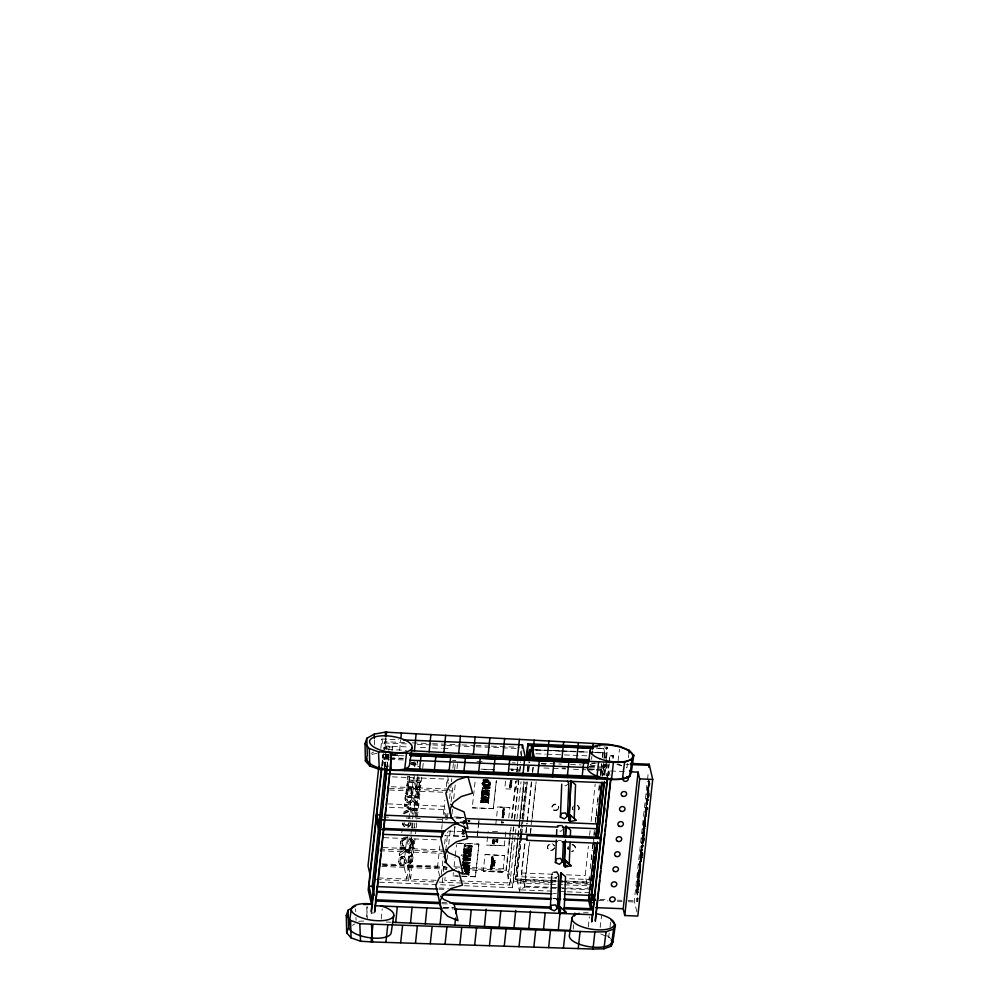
<?xml version="1.0" encoding="UTF-8"?>
<svg xmlns="http://www.w3.org/2000/svg" width="999" height="999" viewBox="0 0 999 999"><rect width="100%" height="100%" fill="white"/><g stroke="black" fill="none" stroke-linecap="round" stroke-linejoin="round"><path stroke-width="0.75" stroke-dasharray="5 3.75" d="M491.283 867.419L491.895 868.543M491.458 866.145L492.17 865.721L491.283 865.658M491.583 866.158C493.406 865.371 489.735 865.221 491.595 866.495M493.993 842.294L492.844 841.483M646.316 800.561C645.654 797.464 648.089 797.664 647.789 800.661C647.627 810.689 646.316 796.053 647.24 802.609C648.963 801.148 645.666 794.954 647.115 803.308M646.778 800.586L647.115 798.076M636.813 892.656L636.887 894.093M639.035 872.314L639.11 873.738M639.497 872.327L639.26 873.663M643.593 834.727L643.668 836.151M647.215 809.427L646.99 807.691L646.865 811.4M647.951 809.452L647.827 807.754L646.99 807.691M502.285 817.919L502.072 817.02M490.684 867.931L490.959 868.568L490.884 866.345M490.821 867.507L490.921 865.758L491.895 865.446M636.838 886.65L636.962 892.282L636.351 891.62L637.125 889.547L637.662 895.004L637.774 891.995L637.499 894.03M637.662 895.004L636.6 889.522M637.861 879.157L637.637 881.817L637.749 879.07L638.586 880.519L638.324 887.399L637.837 879.807L638.324 883.828L638.91 881.543L638.386 883.678M638.111 881.792L638.211 879.083M639.46 873.788L639.997 871.652L639.884 874.649L639.385 869.929L638.723 871.915L638.573 871.265L638.823 869.167L639.647 872.127M639.685 875.911L639.285 869.192M642.981 831.58C642.956 837.637 642.931 827.322 643.868 834.764C641.033 818.218 646.353 840.783 643.968 828.308L645.017 828.396C644.105 830.231 644.193 824.762 644.967 828.933M643.206 836.138L643.393 831.58M648.289 782.791L648.988 790.321L647.677 787.112L648.526 790.296L648.401 784.752L649.2 790.346L648.538 791.033L648.064 789.622L647.939 791.62L647.327 790.996L648.101 788.923L648.426 793.156M647.939 791.658L648.039 788.91M503.671 817.569L503.121 817.931M413.686 841.433L412.325 846.653L410.302 846.565L410.177 845.853L412.2 841.757L412.025 844.292L410.314 846.453M491.083 867.631L491.508 868.493L491.945 867.582M492.12 868.156L491.595 867.432M492.245 865.484L492.182 866.058M636.638 890.234L637.35 894.105M638.024 875.661C640.459 888.024 636.838 875.274 638.448 871.79L639.185 871.89L638.923 869.917M643.281 834.29L643.019 832.304L643.98 837.05L644.093 834.04L643.993 836.3L643.356 836.063M638.448 881.568L638.798 884.552L638.91 881.543M639.535 871.628L639.535 874.462L638.873 874.387L639.847 875.848L638.91 871.802C639.909 900.049 636.4 858.665 639.26 881.243C637.812 883.878 637.287 869.967 639.198 881.842M644.168 831.93L643.868 831.156L644.392 834.215C643.593 835.701 643.219 843.818 642.469 836.113M648.164 794.355L648.9 792.045L648.276 791.395L648.164 794.355L648.064 789.622M404.458 822.751L404.295 823.363C404.258 827.01 410.052 826.061 409.578 822.739M406.88 799.612C407.342 804.033 413.861 800.861 411.875 797.214L407.055 797.027L407.018 800.211L406.893 798.538M492.12 861.438L491.52 860.539L492.857 860.589L491.695 860.863M491.745 859.902L492.407 860.326M492.807 843.631L492.682 842.956M496.066 841.745L496.066 841.258M510.551 786.962L509.79 787.075M491.408 869.03C492.02 869.667 490.059 869.043 491.371 869.367M491.271 862.899L491.983 863.223L491.433 862.736M493.868 862.512L494.268 861.912M464.51 833.803L464.448 832.991M400.574 843.693C400.124 839.772 404.258 837.249 407.779 837.699M502.684 812L502.897 811.088M502.759 810.601L503.159 809.802M639.41 883.278C639.647 889.385 638.149 884.39 638.024 883.64M647.577 803.321L646.69 798.8L646.465 801.21M642.507 855.219L642.807 852.884L642.981 855.381M405.519 800.661L405.769 795.429L418.519 795.966L418.481 798.089L413.286 797.277L418.481 798.089M493.618 842.994C495.454 843.668 492.27 841.508 492.507 843.693M493.568 866.145L493.206 865.521M493.606 861.887L495.017 861.8M509.802 787.736L509.577 787.05M636.975 892.469L637.1 890.246M639.185 872.115L638.885 869.18M643.756 834.527L643.244 829.557L644.218 830.868M411.813 858.865C412.937 863.186 405.781 866.233 404.495 861.5C405.631 867.769 414.473 862.899 411.713 857.891L411.176 856.205L409.053 856.118L410.302 858.953C412.112 862.174 406.381 864.847 406.106 860.838L407.217 862.224L408.778 862.212L410.314 859.864M492.182 856.88L492.932 857.704L492.982 856.73M491.783 860.077L491.92 856.93M402.997 822.776L402.997 824.525L402.797 823.126M491.583 859.914L492.357 860.401L491.645 859.427M640.484 857.429L641.133 862.1L641.57 860.027L640.322 854.644L641.658 859.215L640.659 853.321L641.92 856.83L640.659 853.321M642.245 855.356L642.057 852.859L641.845 856.368M494.105 861.538L493.768 860.426L495.104 860.489L493.943 860.763L494.505 861.413L494.93 860.639L494.542 861.575L493.731 860.713M637.287 883.615L637.624 886.837L638.436 887.324M645.591 807.542C648.501 821.665 644.979 796.54 646.678 811.313M639.235 864.56L640.409 870.716L639.697 867.494L640.746 867.594L639.572 862.761L640.784 866.008L639.76 866.046C639.972 862.462 639.997 870.017 639.86 864.535M643.506 825.374L644.68 831.518L644.592 827.322M645.129 810.564L645.366 813.611L646.64 813.598L645.704 809.54L645.204 812.05L645.928 813.061L645.754 810.539L645.928 813.061M649.25 796.378C650.199 790.209 646.64 794.617 649.35 796.24M647.452 809.277L647.827 807.754M640.072 856.88L640.297 861.163L641.133 862.1M366.583 916.945L367.607 906.755M384.877 749.45L386.051 737.799M381.218 919.055L382.242 908.865M399.625 750.261L400.661 740.072M573.239 929.12L573.676 924.749M591.558 759.427L591.845 756.518M591.995 755.057L592.432 750.686M588.311 926.872L589.348 916.682M606.605 757.329L607.629 747.14M380.831 748.301L381.843 739.023L398.851 739.722M381.768 765.546L382.929 754.807M384.528 766.42L382.679 757.966L383.079 754.345M382.167 765.309L383.354 754.37L387.05 754.52L388.424 760.476M382.18 766.083L383.516 753.745M383.691 752.21L384.702 742.969L406.418 743.868M384.203 767.419L385.552 755.044L384.54 750.674M384.378 767.132L386.188 750.574M386.351 749.063L386.675 746.053L409.203 746.99M384.852 767.22L386.188 754.932M385.252 766.995L386.613 754.495M388.249 766.72L386.526 759.265L387.05 754.52M386.863 767.744L389.223 746.141L389.061 749.987M387.038 768.506L388.386 756.156M392.07 750.898L392.57 746.278L392.407 750.124M399.263 855.094L399.475 853.233L405.844 848.763L399.612 853.833L399.4 855.693L405.619 851.173L399.4 855.693M405.981 849.362L400.124 849.113L400.149 846.99L412.899 847.514L412.862 849.649L406.855 850.074L412.337 854.507L412.125 856.493L405.619 851.173M403.958 813.885L403.996 811.675L409.952 808.89L404.133 812.262L403.958 813.885L411.488 810.301L417.132 810.526L417.295 809.003L411.7 808.179L404.832 803.995L404.795 806.293L410.089 809.49M405.769 795.429C402.485 800.536 409.128 806.792 412.587 801.136L412.45 800.536C411.276 803.221 406.543 803.745 405.519 800.723L405.656 801.31M405.956 793.755L406.743 786.563L419.48 787.087L418.843 794.879L417.195 794.217L417.807 788.561L413.074 788.361L412.637 794.23L411.001 793.568L411.576 788.298L408.079 788.149L407.604 794.405L405.956 793.755L407.467 793.818M408.928 782.205L420.167 782.667L408.791 781.605L408.504 786.063L407.005 786.001L407.867 776.173M400.124 849.113L400.149 846.99M402.073 831.243L401.723 832.529M404.795 806.293L404.832 803.995M406.094 794.342L406.743 786.563M407.005 786.001L408.004 776.772L409.515 776.81L409.091 780.669L420.329 781.143L420.167 782.667M408.504 786.063L408.791 781.605M409.091 780.669L409.378 776.235M407.604 794.405L408.079 788.149M400.212 861.638L401.011 863.198L399.125 863.71C402.385 866.308 398.251 851.348 404.22 859.714L404.42 860.913M407.642 837.1C403.446 836.413 399.076 840.321 400.711 844.642L401.286 846.19L403.334 846.278L401.948 843.256L403.196 845.678L400.811 844.817M411.138 794.168L411.576 788.298M378.371 877.921L406.905 879.095L403.808 865.683L406.755 838.598L384.228 837.661M407.942 827.734L408.766 820.204M408.928 818.693L410.077 808.166L389.048 807.292M412.5 813.76L410.439 804.819L413.399 777.734L392.37 776.86M414.573 766.87L415.072 762.349M411.875 797.214C412.687 800.012 409.165 802.609 407.13 800.386M412.637 794.23L413.074 788.361M412.587 801.136L417.682 805.456L417.894 803.471L413.224 799.625L413.286 797.277M413.224 799.625L413.424 797.876M411.263 762.824L417.082 764.847L417.332 760.701M417.082 764.847L417.47 761.3M436.138 880.306L410.601 879.257L407.505 865.846L410.464 838.748L438.998 839.922M410.989 833.903L411.476 829.382M411.638 827.884L412.462 820.354M412.624 818.855L413.773 808.316L443.818 809.552L446.216 819.992M416.895 816.895L414.135 804.982L417.095 777.884L447.127 779.12L448.164 783.591M410.177 845.853L412.187 846.053L413.673 842.519M410.077 857.991L409.053 856.118M406.905 879.095L409.852 852.01L406.755 838.598M383.191 847.552L410.214 848.663L411.363 838.124M412.512 827.597L413.012 823.076M414.023 813.723L416.496 791.146L413.399 777.734M391.321 786.75L416.858 787.799L418.007 777.259M417.332 794.817L417.807 788.561M408.566 880.843L413.211 838.236M414.373 827.584L414.872 823.026M415.871 813.898L419.855 777.372M412.125 856.493L412.2 853.908L406.718 849.475L412.724 849.05L412.899 847.514M417.132 810.526L417.157 808.403M417.682 805.456L417.757 802.871L413.087 799.025M418.344 797.489L418.519 795.966M418.843 794.879L419.48 787.087M420.03 782.067L420.192 780.544L408.953 780.082M410.601 879.257L413.549 852.159L410.464 838.748M443.956 850.062L413.923 848.825L415.397 835.276M415.559 833.765L416.046 829.257M416.221 827.746L416.87 821.727L413.773 808.316M417.395 816.882L420.192 791.295L417.095 777.884M449.088 789.135L420.554 787.949L421.703 777.422M422.689 768.381L423.339 762.362M439.61 876.023L437.537 867.082L439.835 846.003M441.683 829.12L442.17 824.612M442.332 823.101L443.818 809.552M446.928 818.144L444.18 806.218L444.83 800.199M446.316 786.65L447.127 779.12M441.296 874.475L443.269 856.405M444.617 844.043L445.591 835.014M447.44 818.119L448.089 812.1M449.575 798.551L450.224 792.532L449.538 789.56M450.761 787.687L451.248 783.179M451.411 781.668L451.735 778.658M452.884 768.119L453.384 763.611M442.307 882.242L442.807 877.671M443.469 871.59L444.63 860.938M445.791 850.286L447.777 832.03M451.098 801.598L452.759 786.375M454.582 769.642L455.581 760.514L452.51 760.389M445.129 877.297L444.792 880.281L507.729 882.891L512.287 841.096M445.941 869.829L446.266 866.845M447.077 859.365L447.564 854.882M448.726 844.292L450.212 830.594M452.035 813.86L452.535 809.29M453.696 798.638L455.344 783.566M456.968 768.631L457.629 762.649M454.945 826.81L453.933 836.063L454.857 826.473M460.527 876.198L453.096 875.898L453.371 872.539M454.108 866.583L455.119 857.279M455.294 855.731L456.481 844.867M462.237 832.042L464.16 831.855M464.797 830.606L462.412 830.506L464.185 831.967M462.537 829.32L462.475 830.269L462.812 829.445M463.174 823.788L463.311 822.252L465.359 821.902M463.399 821.39L465.384 822.015M463.336 822.364L463.436 823.276M462.45 830.157L462.787 829.332L462.749 830.007L464.647 830.082M463.386 824.525L463.499 823.101M463.561 833.378L463.224 834.265L464.523 833.491M463.511 861.35L463.361 862.699L463.511 861.35L462.562 861.188L462.362 863.024L466.67 863.735L462.3 863.973M463.336 860.201L462.799 859.065L470.591 859.515M468.531 858.104L468.481 858.865L470.616 859.352L462.899 858.466L470.741 858.166M463.161 857.204L463.086 856.405L470.891 856.842L465.809 857.567M463.149 856.18L466.221 856.081L466.283 855.181C448.638 855.319 482.105 854.145 467.145 856.118C477.197 856.205 464.672 857.055 463.149 855.831M463.474 852.896C482.667 854.632 450.149 850.886 469.767 851.685M463.748 850.361L470.541 850.848M463.848 849.774L471.69 849.138L469.48 849.425L469.43 850.186L471.565 850.661L463.823 849.649L471.528 850.549L469.43 850.186M465.284 844.767L465.247 845.454L464.36 844.729L464.16 846.965L464.947 846.99L465.197 845.554L472.077 845.953L465.197 845.554M469.63 860.002L463.661 859.327L467.594 860.688M464.223 857.279C462.787 855.731 468.968 856.93 466.283 857.567M463.686 859.452L465.759 860.389L469.33 860.102M465.222 845.678L465.022 846.34M469.493 821.815L469.605 820.753L468.693 820.604L468.331 821.69L468.431 820.703M463.224 867.819L468.856 868.168L463.673 867.307M469.468 821.702L469.605 820.753M469.767 821.815L469.892 820.366L467.532 820.379M465.659 870.491L464.66 870.429M496.353 780.893L493.319 808.715L472.227 807.841L475.437 778.483M468.394 871.353C471.166 872.602 466.171 873.251 465.259 872.489L466.233 871.915L465.297 871.765M466.983 870.753L465.596 870.129M466.196 871.802L468.194 872.389L468.269 871.69M467.607 858.765L467.644 858.129C456.131 858.079 475.487 859.49 463.948 858.241M468.556 850.087C452.085 847.851 484.09 852.159 464.897 849.55M462.112 865.334L467.22 865.871L467.345 864.709L463.499 864.934M467.969 863.848L463.336 863.973L467.969 863.848L463.449 862.974L470.167 863.036L462.4 862.711M468.643 868.868C468.169 870.728 470.704 869.217 468.019 870.017M471.69 849.475C472.539 844.992 453.071 849.799 471.79 848.163L471.665 849.362L470.854 848.351L463.998 848.064M471.178 846.478L471.928 847.277L471.978 846.503L464.947 846.653M468.881 875.261L469.031 873.838L465.946 873.188L469.006 873.725C468.693 877.522 467.17 872.04 463.898 874.175M469.006 874.1C456.918 872.989 476.948 872.052 465.946 873.188M469.443 869.729L469.555 868.693M469.468 869.854L469.68 867.557L468.668 868.993L465.222 869.405M462.275 864.272L470.067 864.372L463.336 863.973M470.279 862.424L463.399 862.012M470.616 858.99L470.392 860.226L468.481 860.539M471.216 853.421C449.85 849.737 487.087 855.281 463.449 853.109M471.328 852.434L463.573 851.897L471.378 852.347L464.66 852.272M471.978 846.503L471.928 847.277M472.052 845.841L465.222 845.329M465.971 873.301L469.155 872.776L461.376 872.464M469.917 865.771L467.22 865.546M470.554 859.902L470.641 859.115L468.481 858.865M471.029 855.506L463.236 855.057M485.414 801.573L488.486 802.122L488.361 803.646C486.938 802.397 483.828 802.459 480.669 802.572L480.706 801.81L483.841 801.648L480.819 800.748L488.623 801.173L485.414 801.573L488.511 802.234M486.713 794.055L489.385 793.83L481.618 793.518L486.8 792.981L486.7 794.255L485.826 794.105M481.755 792.244L486.151 792.132L481.78 792.357M482.042 789.585L481.868 791.533L482.842 791.096L482.954 789.622L482.042 789.585L482.992 789.747M482.255 787.961L490.047 787.786M490.222 786.563L482.355 786.737L490.084 787.749M482.517 785.214L490.334 785.114L487.425 785.526M485.676 784.352C472.802 783.716 500.324 786.588 486.675 783.616C501.548 784.215 471.041 782.517 485.789 783.703L485.701 784.477L485.789 783.703M482.954 781.618C487.874 780.494 498.326 783.716 483.041 780.731C493.481 780.444 492.894 782.192 484.128 780.669M483.116 779.744L488.012 780.069M477.172 836.7L478.359 825.886M478.521 824.35L479.033 819.717M477.422 835.489L479.108 820.054M483.429 785.364L483.903 785.738M486.163 794.492L488.324 794.904L487.45 795.704L489.16 795.953L489.098 796.902L488.361 795.928L481.855 795.978M462.025 876.26L475.412 876.81L478.908 843.993L456.58 843.069M475.412 876.81L478.908 843.993M484.228 798.688L485.339 799.013M488.561 800.674L484.727 800.886L485.701 800.311L484.765 800.162M485.089 798.738L487.012 799.4M485.864 794.23L485.939 793.119L482.867 793.681M483.416 786.638L487.112 786.525C486.538 788.486 478.933 785.726 487.137 786.65L487.087 787.162M485.676 800.199L487.849 800.511M487.437 791.982C482.055 792.057 480.544 791.52 489.547 792.769M487.999 786.5C487.125 788.311 491.083 786.325 490.034 788.286M486.051 797.627L488.111 797.264L488.049 798.213L488.948 798.251L489.06 797.202L486.026 797.377M489.148 788.261L483.141 787.724L483.978 788.611M488.598 801.41L485.439 801.697M481.718 792.557L489.522 792.994L482.817 792.369M489.647 791.757L482.929 791.358M489.76 790.821L482.904 790.184L489.722 790.696M504.57 855.319L502.859 872.139L483.291 871.328L485.002 854.52L504.657 855.656L485.002 854.52M505.756 831.967L504.308 845.803L486.675 845.079L488.161 831.405M493.319 808.715L496.303 780.644M493.019 840.134C490.809 840.371 496.69 840.584 492.994 840.371M492.457 843.243L494.43 842.881M493.069 839.46L492.932 840.946M490.809 868.993C493.743 869.467 490.222 867.681 490.646 869.38M491.058 864.809L491.833 864.547L491.096 864.972M491.87 864.709C489.735 863.311 494.443 864.997 491.146 863.985M491.496 862.237L492.682 862.799L492.757 861.513L491.421 861.463L491.283 862.974M492.582 857.567C491.77 854.57 490.909 862.399 492.27 859.989M491.471 862.911L491.558 861.638M495.766 824.812L497.677 806.942L509.89 807.529L497.702 807.017M492.207 859.577L492.332 859.415M492.095 864.759C489.91 865.072 493.381 864.872 491.308 864.147M493.269 843.83L494.28 844.23L493.593 843.256M492.207 867.144L490.996 866.77L492.182 866.82M492.382 864.922L491.233 864.872M492.557 863.411L491.608 863.186M492.757 861.513L492.682 862.799M491.72 858.653L493.069 858.715L492.944 859.827L491.658 859.764M492.02 862.949L492.594 863.586L492.145 862.774M492.882 860.913L491.52 860.539M491.795 859.939L492.982 859.989L493.069 858.715M493.156 858.341L491.958 857.966M493.419 865.034L493.256 865.933L493.381 863.973L494.53 863.673L493.419 864.135M495.841 841.558L496.091 839.372M493.469 865.196L493.381 863.973M493.643 861.575L494.168 862.324M494.393 861.425L493.943 860.763M493.506 863.286L494.805 863.76L493.406 864.31L494.692 864.31L494.605 865.584L493.356 865.646L494.517 866.37M494.48 865.234L494.517 864.472L493.531 864.597M494.867 862.624L494.717 863.261L494.405 861.95M496.915 840.833L496.228 839.922L496.778 841.495M495.005 861.962L493.818 861.912M497.714 840.072L497.814 841.183L495.891 841.108L497.839 840.933M496.878 841.795C498.688 842.394 496.678 842.095 495.841 841.82M497.802 841.096L497.002 841.645L497.677 842.145M505.556 781.118L504.745 788.81L516.183 789.285L517.17 780.069M501.423 823.001L501.51 822.015L503.146 822.152L503.046 823.076M503.983 814.472L502.347 814.335L502.584 816.483M504.108 813.186L502.435 813.523L502.572 812.199L504.22 812.337L503.933 813.248M501.61 823.014L501.673 822.214L502.934 822.339M501.785 821.453L501.698 822.289M502.497 813.186L504.008 812.524M502.135 822.302L502.072 822.976L502.335 822.314M503.209 812.499L503.134 813.161L503.409 812.499M503.146 814.56L503.096 815.309L503.171 814.635M503.883 809.277C501.248 808.253 506.368 810.501 503.146 809.028M504.632 808.541L504.495 809.777M502.859 823.064L503.134 822.077M503.771 814.66L502.509 814.535C502.072 818.468 506.243 811.987 503.533 810.938M504.12 808.778L502.959 808.978M509.59 787.137L510.064 782.579L511.963 782.654L511.863 783.815M510.514 781.068L511.588 781.568C508.991 784.165 511.163 778.983 511.563 781.468M511.426 770.391C515.609 769.854 510.239 770.129 512.737 770.704M509.802 787.324L511.525 787C512.774 783.728 507.767 786.912 510.264 782.816L510.264 782.816M509.965 785.526C508.753 787.212 512.312 787.362 511.426 785.576L510.651 786.425L510.489 785.539M510.789 782.841L510.714 783.716L511.738 782.966L511.013 782.841M510.526 787.162C509.415 787.512 511.988 788.461 510.714 787.15M511.638 783.815L511.713 782.879M511.8 784.477L510.114 784.402M508.753 817.906L509.865 807.442M463.773 883.128L509.777 885.027L506.081 869.005L510.614 827.409M511.625 818.169L515.659 781.193M516.658 771.952L517.17 767.332M517.332 765.783L517.844 761.163M509.565 840.996L506.368 870.266L455.182 868.156M509.74 839.46L511.076 827.122M512.087 817.881L516.121 780.906M517.12 771.653L517.632 767.032M517.994 772.452L518.331 769.405L508.316 768.993M464.435 885.726L512.337 887.699L508.641 871.677L512.012 840.746M513.024 831.468L513.523 826.822M514.373 819.093L518.593 780.419M519.605 771.128L520.616 761.85M521.291 755.669L521.965 749.475M512.462 839.547L513.811 827.16M514.647 819.43L518.868 780.731M519.88 771.44L520.392 766.795M509.777 885.027L515.159 835.726M515.322 834.177L516.158 826.473M517.007 818.768L521.041 781.792M548.901 884.165L513.336 882.704L517.682 837.949M517.844 836.4L519.018 825.611M519.193 824.063L523.726 782.417M512.337 887.699L523.976 780.968M513.336 882.704L518.206 837.974M518.381 836.425L524.263 782.442M552.36 880.918L515.584 879.395L520.192 835.788M520.354 834.24L521.028 828.084M522.04 818.83L526.073 781.83M527.247 771.041L528.259 761.787M515.584 879.395L519.792 840.858M519.955 839.31L521.128 828.521M521.303 826.985L526.173 782.279M527.347 771.49L527.859 766.857M521.053 837.899L516.833 876.573L552.147 878.021M521.216 836.35L522.402 825.524M522.564 823.975L527.122 782.205M528.309 771.378L529.32 762.1M521.653 835.851L516.945 879.008L519.33 890.496M521.828 834.302L522.502 828.134M523.501 818.893L527.534 781.892M528.708 771.103L529.72 761.85M557.167 887.562L524.5 886.213L521.441 872.964L524.812 841.982M525.824 832.679L526.848 823.388M527.01 821.84L531.406 781.555M532.417 772.264L533.091 766.071M519.667 891.957L525.124 841.87M526.136 832.592L527.147 823.301M527.322 821.765L531.705 781.543M532.717 772.264L533.391 766.071M524.5 886.213L529.233 842.844M530.244 833.541L535.814 782.417M552.01 891.145L519.892 889.822L524.687 887.037L529.582 842.145M530.594 832.866L531.106 828.221M532.117 818.93L536.163 781.78M558.716 887.636L588.274 888.848L585.214 875.599L588.423 846.165M589.61 835.314L590.109 830.669M591.133 821.378L595.179 784.19M589.335 876.46L588.998 879.545L567.507 878.658M590.172 868.718L591.021 860.988M591.183 859.44L592.195 850.161M592.37 848.613L593.206 840.883M593.881 834.689L594.393 830.044M595.229 822.314L597.265 803.758M597.427 802.209L598.101 796.016M598.776 789.834L599.45 783.641M600.461 774.362L601.648 763.536M602.322 757.342L602.822 752.709L593.618 752.322M589.123 881.106L589.46 878.009M591.483 859.415L591.97 855.781M592.669 848.576L593.98 837.287M594.018 836.175L594.492 832.666M595.541 822.239L596.053 817.594M596.216 816.046L596.89 809.839M597.739 802.097L598.189 798.75M599.025 791.046L599.425 786.613M600.611 775.761L601.885 764.834M602.722 757.13L603.796 748.688L596.116 748.376M593.369 844.754L593.868 840.097M596.578 815.309L596.915 812.212M600.961 775.037L601.473 770.391L605.881 765.958L601.273 765.771M602.172 775.686L603.346 764.897M604.02 758.728L604.695 752.559L589.41 751.935M602.272 776.136L603.833 762.337M604.295 757.629L604.795 753.009L589.51 752.372M603.958 764.672L602.734 775.973L603.571 768.231M603.771 774.887L604.957 764.085M605.619 757.916L606.805 747.115L599.075 746.802M604.308 774.899L605.481 764.11M606.156 757.941L606.805 747.115M604.87 775.236L606.343 761.775M589.622 767.657L606.83 768.368L606.955 763.661M606.83 768.368L607.217 764.809M607.492 776.86L608.841 764.51M609.015 762.974L609.852 755.256L613.211 755.394L613.049 759.24M607.842 776.073L609.19 763.736M609.353 762.187L609.852 755.256M624.325 771.553L609.028 770.928L608.516 775.674L605.194 775.236L603.309 767.095M612.874 758.478L613.211 755.394M636.838 911.85L634.29 900.848L647.352 781.106M647.514 779.57L648.351 771.89M636.95 885.614L638.336 889.672L636.95 885.614L637.624 889.147M639.984 867.681C639.81 860.676 637.849 865.509 640.247 867.132L640.409 870.716M640.034 862.786C638.773 861.687 640.546 859.714 640.846 865.471L640.434 864.934L640.247 867.132M641.108 861.375C639.76 848.213 639.535 864.21 641.358 860.514M641.408 860.102L640.322 854.644M641.52 857.866C637.549 839.784 645.754 870.004 640.584 852.259M641.308 849.874C643.843 867.332 638.111 841.92 642.382 852.572C641.907 854.282 641.346 850.911 642.332 853.109M641.658 843.631L642.182 843.131C641.096 845.067 642.382 838.91 642.032 843.231M642.981 845.816L641.857 840.484M642.607 843.693L642.12 838.111L643.468 842.669M644.442 822.527L645.217 826.635L644.018 820.679L643.593 826.847L644.53 827.934M644.218 818.868L644.742 818.356L645.504 822.464L644.367 817.569L644.879 817.045L645.716 820.229L645.142 814.672L645.254 820.216L645.004 819.567M645.829 805.606L646.44 802.734L647.327 807.317M647.602 800.511L647.514 794.655L648.064 800.524L646.715 795.966M646.89 794.342L647.439 793.593L647.464 799.163M647.215 791.358L647.614 793.343L647.052 792.919M648.638 794.367L647.677 787.112M637.637 881.817L637.774 879.782M642.07 845.391L641.395 847.627L642.07 845.391L642.644 848.85L641.907 849.837L641.608 845.366M642.819 834.315L642.956 832.279M647.477 791.633L647.602 789.61M637.412 885.626L637.749 889.597L637.025 889.585M640.059 861.313L639.522 863.273M641.046 852.284L640.496 853.021M642.195 839.16L643.206 845.054L642.332 840.509M642.582 838.124L642.045 838.873M643.793 834.702L643.618 828.708M644.093 824.35L644.268 828.496M644.48 820.703L643.668 823.925L644.505 828.92M645.142 814.672L645.741 820.966L644.879 817.045M645.704 809.54L646.291 816.72L645.504 813.661M646.216 811.3L645.616 807.292L646.678 807.167L646.44 802.734M648.064 800.524L647.177 795.978M647.514 792.931L647.689 791.37M649 791.046L648.151 787.137M649.537 785.489C647.764 775.411 650.062 792.357 648.401 784.752M637.449 886.625L637.212 889.085M638.96 872.814C638.648 882.666 639.51 869.043 638.761 873.913L639.897 873.9L639.997 871.652M639.185 871.927L639.31 869.904M639.76 866.046L639.572 867.045M640.646 857.392L641.57 860.027M641.857 847.639C641.183 839.984 644.318 851.66 641.907 849.837M644.13 825.349L643.843 827.846M645.017 828.396L644.392 823.064L643.631 824.325M645.754 810.539L645.466 813.036M648.001 795.504L647.939 791.62M637.2 894.979C638.299 889.135 637.724 888.723 637.449 888.586M640.721 866.52L639.86 866.495L639.947 870.691M641.558 855.931L640.933 850.723L641.907 852.035L641.308 853.258L640.933 850.723M644.13 827.309L644.08 832.105L643.244 829.557M645.829 816.695C645.454 805.331 647.352 819.53 645.741 812.499M637.637 894.292L637.911 888.598M647.577 804.108L647.327 800.873M638.736 881.83L638.186 875.948M638.998 879.445L638.111 874.899L639.048 878.945M640.696 868.131L639.348 863.523M643.044 845.304C642.107 850.149 643.493 843.855 642.519 845.803L641.733 841.645M643.006 842.656L642.12 838.111M644.28 818.331L645.416 824.737L644.417 817.032M646.116 814.11L645.242 809.527M646.291 816.72L646.203 812.524M646.852 807.292L645.978 802.709M647.864 798.126L646.977 793.581M649.45 781.593L649.85 784.115L648.988 781.58M641.62 855.369L642.032 852.347M642.382 849.812L642.519 850.499M648.738 791.408L648.651 793.618L648.014 793.381M639.847 875.848L639.11 878.358L638.448 871.79M641.658 859.215L641.121 853.333M648.451 796.99C647.951 792.157 648.751 798.226 647.889 796.553M618.094 760.913L619.505 749.287M600.149 927.559L601.56 915.946M640.896 860.489L640.646 861.363M640.596 870.416L640.297 871.615L640.521 867.944M609.203 932.991L608.616 937.324L610.327 939.21M610.002 927.209L610.988 919.979M627.534 763.411L626.947 767.756L623.001 766.071M628.334 757.629L628.733 754.732M644.33 838.111C645.067 844.03 641.733 839.635 644.442 837.824M410.851 822.452C410.989 826.21 405.544 828.333 403.321 825.224M410.989 823.051C411.288 827.409 403.958 829.17 403.022 824.612M551.935 874.937L552.385 872.477M464.06 832.929L464.16 834.015L463.511 833.878M504.42 810.626L504.158 809.852M462.1 833.166L462.075 833.503A1.548 1.374 -13 0 0 462.15 834.065L462.562 834.09M491.77 867.631L490.859 867.856L491.745 868.431M492.907 842.444L493.031 841.058M502.772 810.201L503.109 810.888L502.997 810.177M462.425 833.079L462.362 833.216M502.984 815.858L502.21 816.22M402.048 842.644C402.947 838.323 410.227 838.124 412.175 841.682M502.709 812.012L503.533 811.213M637.125 901.597L637.874 898.051L637.861 901.635M646.865 811.65C644.13 812.711 645.953 801.835 646.877 808.953M648.289 781.73C649.038 789.734 648.713 789.347 648.875 782.329M646.266 812.012L646.203 806.343M642.881 835.314C646.715 841.283 639.897 841.92 643.094 834.927M637.699 882.816C641.533 888.785 634.727 889.422 637.911 882.429M504.02 811.975L503.983 811.288M648.476 782.317L648.913 786.563M409.303 822.976L407.517 825.012L404.583 824.212M489.11 788.136L486.863 788.735M637.087 901.735L637.162 898.064L636.887 901.485M643.531 836.275L643.631 834.065M485.764 785.714L486.538 785.189L484.14 785.664M647.115 804.083L646.753 798.139M639.522 882.991L638.286 884.502L638.236 879.794M637.137 898.014L636.925 901.535M637.874 898.051L637.662 901.56M642.057 850.474L641.57 844.63L641.395 847.627M487.4 785.414L485.751 785.951M471.253 850.923L471.441 851.672M644.942 820.092L645.279 820.941L644.68 814.647M643.418 832.304L643.98 837.05M490.984 865.808L492.182 865.821M487.5 799.987L487.649 800.661M481.068 797.352L482.667 796.865L481.193 797.564M488.523 782.03L490.497 783.241M487.425 795.591L489.385 795.142L487.862 794.442M471.203 854.707L470.292 853.845M469.205 867.369C471.253 866.308 466.795 868.143 468.843 866.508M467.969 870.878L469.505 870.279L467.507 870.878M493.843 865.658L494.48 866.208L494.018 865.584M510.477 787.249L509.79 787.237M470.704 851.16L469.393 851.573M643.156 840.596L642.632 834.902M637.974 888.099L637.449 882.404M482.892 795.304L481.418 794.655M463.261 854.382L466.433 853.608M484.253 783.104L483.616 782.429L484.877 782.267M484.74 794.555L482.442 794.655M643.094 839.884L642.669 835.639L643.618 840.609M637.911 887.387L637.886 883.153M643.518 837.025L643.069 835.651L643.556 839.897M637.549 883.228L638.436 888.111M482.267 797.589L482.442 796.94M462.212 833.079L463.149 832.529M503.159 815.921L503.746 816.745L502.822 816.445M648.151 793.643L648.276 791.395M482.867 798.85L484.215 798.488M492.245 866.033L491.308 866.445M489.098 782.392L489.822 782.804L489.073 783.191M488.486 795.104L487.462 795.691M502.085 817.095L503.508 817.419L503.034 816.882M470.479 859.964L469.842 860.351M503.009 810.251L503.683 809.802M489.073 788.286L488.111 788.673M492.919 841.395L493.631 841.295M494.268 841.982L493.244 842.482M487.5 798.413L488.012 799.013L486.426 799.038M467.994 869.904L468.543 870.616L467.345 870.653M648.501 796.34L648.626 792.632M645.217 826.448C646.84 820.766 643.406 824.4 645.966 826.485M643.581 841.508L643.706 837.799M638.661 886.675L638.773 882.966M502.884 816.208L502.385 815.671L503.858 815.609M493.306 843.431L492.669 843.431M480.981 798.501L482.117 798.401M502.909 811.163L502.634 811.825M494.705 839.135L493.094 839.185M492.882 841.146L492.782 842.344M568.818 783.366L565.684 785.963L563.049 784.777M563.861 828.795L560.739 831.393L558.091 830.219M558.791 875.336L555.656 877.934L553.021 876.76M493.394 843.631L492.644 843.755M462.549 833.079L463.386 832.816M503.309 817.731L502.197 817.457M469.268 872.139L465.259 872.489M492.082 856.755L491.87 857.192M648.538 791.033L647.939 784.739M490.646 782.991L488.773 783.266M482.792 782.454L483.828 782.117M481.356 794.929L483.079 794.367M489.835 788.498L487.037 788.973M482.08 798.288L482.392 798.925M483.578 782.654L484.428 782.317M466.608 853.845L464.198 854.432M371.104 753.458L373.651 752.035M352.372 925.324L354.92 923.9M512.012 780.456L511.013 780.531M488.361 800.923L488.786 800.199M494.105 842.494L494.23 841.108M481.106 798.388L482.567 798.238M470.991 854.719L469.293 854.882M403.821 813.286L411.351 809.702L416.995 809.939M465.022 870.441L464.797 870.554M466.92 857.154L464.198 857.154M468.369 870.554L467.657 870.641M471.403 851.548L470.392 851.772M484.128 798.825L483.429 798.85M488.798 799.038L487.45 799.262M640.671 862.087L640.172 855.968M481.106 799.849L481.918 799.625M493.056 841.146L494.08 841.133M503.259 810.064L503.946 810.052M459.078 823.089L463.024 821.902L463.786 824.662M485.564 799.799L481.98 800.411M498.026 838.998L496.041 839.772M496.053 839.61L498.051 839.085M412.175 828.046L415.234 827.896M648.875 787.299L648.538 781.68M646.64 812.05L645.779 807.055M412.512 762.512L414.985 761.912M486.888 785.801L486.176 785.926M488.561 799.125L487.874 799.237M467.982 867.294L469.018 866.707L467.844 866.233M469.068 860.189L468.081 860.326M487.212 797.552L488.149 797.377M465.746 822.202L463.524 822.826M482.729 794.692L483.541 794.58M463.224 866.183L465.971 866.183M467.507 868.818L468.494 868.768M465.884 821.016L463.823 821.253M466.608 869.355L467.732 869.155M487 797.339L482.642 797.539M467.532 868.943L465.646 869.105M492.482 856.755L493.106 857.017M481.643 793.643L485.701 792.931M486.076 797.739L484.69 797.789M462.162 865.246C474.975 863.998 455.319 865.596 466.408 865.296M463.361 865.171L466.458 864.722L466.383 865.509M466.57 869.093L464.96 869.167M481.893 799.5L484.89 799.525M483.803 781.992L487.737 782.08M464.323 853.596C467.957 852.097 470.691 856.031 470.179 854.182M463.012 866.033L467.345 866.283M465.934 869.442L464.498 869.43M485.152 797.614L482.242 797.464M488.761 788.985L484.965 788.885M482.542 799.699L483.541 799.625M469.28 860.589L467.557 860.576M464.922 853.795L469.655 854.12M463.586 866.108L465.946 866.058M480.681 802.047L488.486 802.497L480.669 802.572M482.48 799.437L488.336 800.012M484.403 781.93L489.797 782.367M483.054 794.242L484.565 794.317M463.573 865.846L468.981 866.283M463.736 863.773L466.645 863.623M484.727 797.914L482.255 797.751M464.348 869.205L464.985 869.292M484.852 782.142L488.161 782.354M471.715 849.25L463.848 849.375M463.973 858.366L467.669 858.253M589.298 766.395L595.329 766.233M601.361 766.083L605.881 765.958M487.587 788.835L485.202 788.661M487.475 799.387L486.476 799.262M487.162 799.163L485.502 798.938M483.741 794.205L485.477 794.342M469.88 851.922L468.469 851.785M482.729 799.075L485.077 799.212M466.046 857.454L464.435 857.342M485.314 786.088L483.279 785.776M467.395 860.339L465.721 860.276M464.498 870.991L465.422 871.128M467.37 870.766L465.846 870.491M464.66 871.228L466.096 871.403M464.697 871.34L465.359 871.365M486.051 782.117L488.686 782.429M484.702 794.442L488.523 795.229M469.243 851.922L463.636 851.697L468.543 851.672M596.341 748.239L607.167 748.688M404.57 742.532L384.403 741.72L386.064 748.863M412.325 742.881L430.944 743.618M432.492 743.706L460.414 744.842M461.963 744.929L474.375 745.416M475.924 745.504L489.885 746.053M491.433 746.141L519.355 747.277M417.27 744.317L431.231 744.892M432.779 744.954L445.192 745.466M446.74 745.529L474.662 746.678M476.211 746.753L519.642 748.538M535.676 749.712L560.239 750.724M561.775 750.786L587.874 751.872M532.205 749.787L575.187 751.56M576.723 751.623L587.474 752.072M535.776 750.162L544.992 750.536M546.528 750.599L560.339 751.173M561.875 751.236L587.974 752.309M420.417 747.452L426.423 747.702M432.43 747.951L441.433 748.313M442.944 748.376L450.449 748.688M389.398 746.902L392.744 747.04M610.027 756.018L613.386 756.156M536.001 753.733L545.329 754.12M546.89 754.195L587.337 755.856M383.479 754.282L391.246 754.595M392.794 754.657L399.013 754.919M390.147 754.645L397.902 754.969M591.695 762.974L596.341 763.174M626.061 764.397L629.183 764.522M385.552 755.044L388.636 755.169M390.184 755.232L404.096 755.806M541.396 763.298L561.363 764.123M570.566 764.497L581.318 764.947M590.534 765.321L595.142 765.521M389.635 757.779L403.434 758.353M477.047 761.4L484.715 761.713M512.312 762.861L515.384 762.986M382.679 757.966L388.898 758.229M390.447 758.291L402.884 758.803M589.323 766.508L606.568 767.232M382.842 759.115L386.526 759.265M389.622 759.39L403.584 759.964M562.387 767.956L565.509 768.094M588.836 769.055L595.054 769.305M596.615 769.38L601.286 769.567L600.599 766.62M543.918 768.006L551.698 768.331M553.246 768.393L565.696 768.905M573.476 769.23L585.913 769.742M587.474 769.804L595.254 770.129M596.803 770.192L601.473 770.391L596.927 769.892M511.201 769.193L518.331 769.405M513.361 770.167L511.438 769.992M480.906 769.143L494.468 769.705M483.978 769.517L494.517 769.954M485.651 779.195L488.074 779.295M510.277 780.843L512.187 780.931M483.091 779.969L487.962 780.294M483.079 780.419L490.859 780.731M512.05 782.167L510.114 782.317M483.029 782.916L484.552 783.216L483.891 782.866M490.422 784.677L482.629 784.227M510.739 785.639L511.438 785.676M490.359 785.239L482.567 784.802M483.454 785.177L486.563 785.301M509.627 786.613L511.575 786.525M647.727 792.294L648.376 797.639M406.868 785.401L408.366 785.464M647.951 796.041L647.664 792.831M406.88 787.162L419.617 787.687M482.879 790.409L489.747 790.471M481.88 791.108L489.672 791.545M408.216 788.748L411.713 788.898M413.211 788.96L417.944 789.148M389.385 788.348L447.664 790.746M449.188 790.821L452.26 790.946M482.842 793.568L485.876 794.03M481.593 793.73L485.901 793.805M486.688 793.943L489.385 794.168M389.46 790.022L416.496 791.146M420.192 791.295L447.227 792.407M481.68 795.241L483.179 795.416M488.386 796.041L489.16 795.953M481.293 796.153L488.336 796.565M411.001 793.568L412.5 793.631M488.274 796.74L489.098 796.902M417.195 794.217L418.693 794.28M487.475 798.276L488.923 798.663M405.906 796.028L418.656 796.553M481.143 800.499L482.617 800.674M484.702 800.761L488.124 801.023M412.013 797.814L407.055 797.027M480.944 800.361L482.642 800.798M480.644 802.459L488.486 802.122M387.912 803.895L410.439 804.819M414.135 804.982L444.18 806.218M493.269 808.466L472.227 807.841M404.97 804.595L411.838 808.778L417.295 809.003M502.222 815.459L503.883 815.396L504.095 813.473L502.447 813.598M454.308 816.932L463.636 817.307M463.648 817.532L455.869 817.207L463.723 817.856M456.031 818.131L463.798 818.456M383.504 816.995L389.51 817.244M406.031 817.919L413.536 818.231M417.232 818.393L420.242 818.506M436.763 819.192L447.277 819.63M460.015 821.927L464.672 822.127M461.713 823.139L464.822 823.263M463.474 823.388L465.372 823.476M643.756 830.843L644.755 830.818M492.532 831.418L498.414 831.668M464.797 830.981L462.712 830.793M448.351 831.093L463.886 831.742M453.846 835.726L464.735 836.188M444.73 835.713L464.922 836.55M558.129 840.409L561.238 840.534M492.982 840.284L494.717 840.209M492.707 843.044L493.431 843.069L492.794 843.543M456.643 843.318L478.958 844.242M464.385 844.842L465.309 844.892M642.382 852.572L640.846 849.862M642.057 852.859L642.807 852.884M464.198 846.19L465.134 846.116L464.21 846.078M471.203 846.59L472.003 846.628M471.191 846.815L464.947 846.99M470.766 849.1L471.69 849.138M400.287 847.589L413.037 848.114M463.723 850.586L468.593 850.911M399.987 848.526L405.844 848.763M379.682 849.075L445.629 851.81M379.82 850.761L409.852 852.01M413.549 852.159L442.095 853.333M464.41 854.47L465.072 854.819L463.548 854.532M640.097 862.249L640.384 865.446L640.896 864.947M463.124 856.056L470.954 856.28M491.945 858.129L493.181 858.178M493.106 858.878L491.908 858.99M491.62 859.602L493.019 859.652M409.203 856.717L411.176 856.205M493.806 860.601L495.142 860.651M491.458 861.625L492.794 861.687M492.719 862.449L491.321 862.412L492.557 862.449M493.568 862.736L494.905 862.362M493.631 862.899L494.755 862.949M463.424 861.787L470.304 862.199M493.481 863.049L494.855 863.273L494.742 862.624M463.336 862.587L462.425 862.836L470.179 863.361M493.394 864.422L494.692 864.31M494.443 865.072L493.244 865.196L494.642 865.246M491.033 865.034L492.42 865.097M462.237 864.16L470.042 864.597M469.942 865.559L467.22 865.871M490.984 866.932L492.22 866.982M381.993 863.873L445.591 866.508M454.895 866.895L506.081 869.005M462.999 867.407L469.705 867.681M492.007 868.88L490.634 868.655M382.779 864.822L403.808 865.683M407.505 865.846L437.537 867.082M469.592 868.381L468.918 867.644M382.28 865.146L447.427 867.831M381.93 866.445L446.828 869.13M463.823 869.829L508.641 871.677M521.441 872.964L555.656 874.375M566.545 874.824L585.214 875.599M461.188 873.838L468.993 874.275L465.097 873.288M553.683 878.096L556.755 878.221M475.349 876.56L453.096 875.898M515.484 878.945L549.188 880.344M550.724 880.406L556.868 880.656M558.404 880.718L563.011 880.918M564.547 880.981L587.574 881.93M553.896 880.981L560.039 881.23M561.575 881.293L589.21 882.442M516.97 880.269L549.2 881.593M550.736 881.655L556.88 881.917M558.416 881.98L563.024 882.167M564.56 882.229L587.587 883.178M512.974 881.13L556.268 882.916M567.095 883.366L591.833 884.39M550.449 884.227L556.63 884.49M558.179 884.552L562.812 884.739M564.36 884.802L587.562 885.763M376.361 879.52L437.699 882.055M439.235 882.117L462.237 883.066M524.687 887.037L560.464 888.523M562.025 888.586L588.473 889.672M637.312 892.02L638.074 892.107M637.936 892.669L637.287 889.585M379.445 882.204L455.157 885.339M561.188 891.533L565.771 891.72M567.307 891.782L590.247 892.731M439.048 888.011L448.351 888.398M553.309 893.343L556.368 893.468M438.836 889.135L445.03 889.385M599.987 899.437L607.779 899.749M617.145 900.136L621.815 900.336M628.059 900.586L634.29 900.848M553.309 898.338L556.406 898.463M552.934 898.625L556.031 898.75M598.688 900.511L608.041 900.898M617.407 901.285L622.077 901.473M628.321 901.735L634.565 901.997M441.933 902.547L446.578 902.734M442.345 903.745L448.563 903.995M442.957 907.354L453.808 907.804M443.381 908.553L452.722 908.94M443.993 907.392L453.284 907.804M386.151 922.002L390.809 922.214M468.593 850.561L471.278 851.036M484.815 799.637L486.201 799.849M387.824 749.362L406.406 750.411M485.452 794.217L487.212 794.467M467.32 853.508L469.767 853.858M467.345 853.633L469.08 853.758M465.397 871.016L466.346 871.19M468.568 850.786L469.855 850.998M467.033 870.991L465.834 870.753M486.063 788.835L484.503 788.586M484.815 786.076L483.716 785.976M486.051 789.073L484.078 788.785M482.754 799.2L481.306 798.863M463.274 857.192L465.347 857.679M466.57 860.676L463.061 859.964M482.892 798.975L482.03 798.725M466.071 871.278L467.707 871.615M493.618 841.208L494.355 841.745M486.376 794.28L488.886 794.804M485.801 799.462L488.636 800.162M466.895 865.883L469.405 866.408M466.321 871.066L469.168 871.765M482.692 797.914L481.893 797.689M493.643 840.971L494.38 841.295M486.014 799.237L485.052 799.088M486.038 799.362L485.327 799.262M469.48 850.836L470.616 851.185M466.558 870.966L465.247 870.566M541.221 763.798L545.716 764.285M589.36 769.068L595.416 769.73M482.305 799.175L481.118 798.788M462.874 858.341L470.591 859.227M464.747 857.641L463.037 856.83M486.176 799.737L487.175 800.012M465.022 860.439L463.873 860.251M467.32 866.158L468.306 866.433M481.843 791.42L486.151 792.132M467.145 871.14L467.832 871.24M483.017 780.619L489.098 781.543M463.573 852.334L469.63 853.146M647.577 788.885L647.964 793.131M480.819 801.123L483.841 801.648M488.449 802.372L484.602 801.81M488.661 782.304L489.685 782.704M484.103 788.898L482.23 787.849M486.713 799.799L487.524 800.099M469.73 853.733L470.754 854.095M491.108 868.293L491.945 868.231L490.984 868.381M470.129 850.923L470.754 851.385M409.29 837.861L411.675 838.698L413.611 841.033L411.538 838.099M463.548 820.341L465.497 820.866M483.366 788.76L482.38 788.348M483.204 795.516L482.554 795.179M465.072 854.807L464.16 854.32M411.126 762.225L416.945 764.247M409.29 763.124L418.881 766.558M410.801 764.223L417.644 766.658M494.567 863.848L493.668 863.061M617.744 763.823L621.69 765.509M600.761 933.94L605.993 936.2M491.346 864.31L492.057 864.497M510.252 781.156L511.238 781.543M491.833 864.547L491.158 864.372M404.657 805.694L409.952 808.89M405.482 850.574L411.975 855.893M494.942 862.537L494.468 861.937M412.45 800.536L417.545 804.857M494.343 862.112L494.917 862.749M404.008 859.053L401.561 858.253L399.987 860.751M649 781.705L649.662 785.689M643.144 828.695L644.23 831.38M644.33 831.18L644.63 831.942M399.125 863.71L398.963 858.129A4.108 3.646 -13 0 1 400.499 856.468L404.408 856.455L405.881 859.327L404.033 856.792L400.636 857.067A4.108 3.646 -13 0 0 399.101 858.728L398.688 862.087M402.859 823.925L403.159 825.211M412.337 842.357C411.8 836.663 400.237 837.699 402.085 843.843M493.881 860.913L493.768 860.426M648.913 780.069L649.85 784.115M648.451 780.044L649.387 784.09M647.202 792.819L648.326 798.151M646.503 803.745L646.765 804.882M644.392 823.064L645.217 826.635M642.182 843.131L642.919 846.353L641.72 843.119M640.259 866.495L640.609 868.293M639.86 866.495L640.234 868.106M637.849 877.284L638.598 880.481M603.796 748.688L606.493 760.376M609.028 770.928L610.039 775.311M604.432 764.972L607.192 776.897M567.981 848.613L568.094 849.113A3.734 3.322 -13 0 1 568.319 847.052M520.329 751.498L521.353 755.918M504.308 845.803L486.675 845.079M490.059 787.624L482.267 787.462M483.279 783.041L482.704 782.617M502.859 872.139L483.291 871.328M494.055 864.61L493.893 864.61M492.582 861.675L491.421 861.463M447.49 775.786L449.213 783.241M465.621 870.341L464.735 870.092M417.457 774.55L420.554 787.949M413.761 774.387L416.858 787.799M410.077 808.166L411.451 814.123M410.826 835.414L413.923 848.825M386.675 746.053L387.362 749.038M407.467 836.75L410.214 848.663M387.425 754.769L388.099 757.717M381.843 739.023L384.203 749.225M383.354 754.37L386.725 768.968M403.209 845.554L403.334 846.278M401.024 863.086L401.148 863.798M413.474 840.434L413.823 842.032M405.931 859.852L406.243 861.425M404.283 860.314L404.632 862.087M405.744 858.728L406.069 860.451M643.706 829.582L644.08 832.105M641.395 850.748L641.77 853.271M642.657 839.185L643.119 843.144M637.749 889.597L637.999 892.794M385.589 737.849L386.276 749.275M366.683 906.855L367.37 918.293M374.463 739.847L374.7 745.579M355.607 908.853L355.731 911.712M355.956 917.444L356.069 920.316M590.147 764.685A21.466 8.042 8.5 0 1 595.004 762.986M616.932 764.422A21.466 8.042 8.5 0 1 621.316 765.908M606.693 935.539A21.466 8.042 8.5 0 1 611.251 939.485M583.441 912.849A21.466 8.042 8.5 0 1 588.136 912.786M572.09 844.892A3.734 3.322 -13 0 1 575.436 848.376A3.734 3.322 -13 0 1 571.366 851.573M571.977 844.392A3.734 3.322 -13 0 1 572.415 850.948M568.406 849.562A3.734 3.322 -13 0 1 568.206 846.553M558.179 809.24A3.434 3.047 -13 0 1 552.459 809.327A3.434 3.047 -13 0 1 554.969 804.595A3.434 3.047 -13 0 1 558.653 808.353M558.066 808.728A3.434 3.047 -13 0 1 552.347 808.828A3.434 3.047 -13 0 1 554.857 804.095A3.434 3.047 -13 0 1 558.541 807.854M554.545 848.151A3.559 3.159 -13 0 1 549.113 850.087A3.559 3.159 -13 0 1 549.013 844.942A3.559 3.159 -13 0 1 554.495 846.178L554.383 845.678A3.559 3.159 -13 0 0 548.901 844.43A3.559 3.159 -13 0 0 549 849.575A3.559 3.159 -13 0 0 554.42 847.639M577.197 805.206A3.297 2.935 -13 0 1 576.51 810.813M573.001 809.552A3.297 2.935 -13 0 1 573.426 806.093M577.31 805.718A3.297 2.935 -13 0 1 576.623 811.313M573.114 810.052A3.297 2.935 -13 0 1 572.976 807.392M462.125 833.953A1.548 1.374 -13 0 1 462.05 833.391M372.015 754.482A21.466 8.042 8.5 0 1 377.06 753.458M393.781 754.657A21.466 8.042 8.5 0 1 401.985 757.354M358.753 921.328A21.466 8.042 8.5 0 1 364.897 921.128M492.082 861.65L491.908 862.374L492.082 861.65M374.4 912.924L371.054 912.786L371.228 913.548L374.575 913.685L374.4 912.924"/><path stroke-width="1.5" d="M553.846 872.302L556.768 871.965L558.791 875.336L557.454 908.253L554.32 910.851L550.362 909.078L551.698 876.173M563.324 842.257L562.524 861.712L559.403 864.31L555.444 862.537L556.356 840.097M556.53 835.614L556.78 829.632M567.469 781.106L568.818 783.366L567.482 816.27L564.348 818.868L560.389 817.107L561.725 784.19M558.941 912.362L560.951 872.776L565.534 876.71L564.16 910.326L566.071 912.312L560.089 913.486L558.941 912.362L560.951 872.776M563.561 836.275L563.861 828.795L561.85 825.424M565.471 839.984L564.66 859.852L571.141 865.771L565.159 866.945L564.01 865.821L565.009 841.37M565.197 836.787L566.033 826.235L570.604 830.169L570.354 836.275M565.596 836.937L566.033 826.235M568.968 820.379L570.978 780.806L575.561 784.727L574.188 818.343L576.098 820.341L570.117 821.503L568.968 820.379L570.978 780.806M570.104 842.394L569.243 863.785L564.66 859.852L564.01 865.821M386.201 736.338L386.65 731.967M400.811 738.611L401.398 732.791M395.704 922.626L397.327 906.617M414.385 751.086L416.146 733.603M410.489 923.288L412.1 907.279M429.133 751.897L430.906 734.415M425.274 923.95L426.885 907.941M443.881 752.709L445.654 735.239M440.047 924.612L441.67 908.603M458.641 753.533L460.402 736.051M454.832 925.274L455.569 918.006M456.006 913.635L456.456 909.265M473.389 754.345L475.162 736.875M469.617 925.936L471.228 909.927M488.136 755.169L489.91 737.687M484.403 926.597L486.163 909.127M502.897 755.981L504.657 738.511M499.175 927.259L500.799 911.25M517.644 756.805L519.418 739.322M513.961 927.921L515.721 910.451M532.392 757.617L534.165 740.134M528.746 928.583L530.506 911.113M547.152 758.428L548.926 740.958M543.531 929.245L545.142 913.236M561.9 759.252L563.673 741.77M558.304 929.907L560.077 912.437M576.648 760.064L578.421 742.594M574.562 916.021L574.85 913.098M592.582 749.238L593.181 743.406M378.808 766.87L368.019 865.871L370.042 874.612M381.593 767.082L368.206 889.897L371.828 905.606M372.352 900.848L368.981 886.25L381.83 768.406M369.118 886.525L368.931 891.857L369.018 891.021M376.386 819.605L376.635 813.723L376.123 818.468L379.62 834.215M374.3 895.316L372.227 886.375L385.077 768.543M371.216 911.238L386.725 768.968M371.391 912L387.038 768.506M371.091 941.757L372.952 924.687M374.575 911.375L380.794 854.282M381.131 851.198L384.84 817.257M385.177 814.173L385.839 807.991M386.176 804.907L386.85 798.738M387.187 795.654L389.885 770.966M389.822 769.892L391.695 752.821M374.75 912.137L390.222 770.179M385.889 942.244L387.749 925.174M404.595 770.529L406.481 753.458M400.674 942.719L402.547 925.661M419.38 771.166L421.253 754.095M415.472 943.206L417.332 926.148M434.165 771.802L436.039 754.745M430.269 943.693L432.13 926.635M448.938 772.452L450.811 755.381M445.067 944.18L446.928 927.122M463.723 773.089L465.596 756.018M459.852 944.667L461.725 927.609M478.496 773.726L480.382 756.655M474.65 945.154L476.523 928.096M493.281 774.362L495.154 757.292M489.448 945.641L491.308 928.583M508.066 774.999L509.94 757.941M522.127 747.926L522.465 744.829L403.484 739.922M504.245 946.128L506.106 929.07M522.839 775.649L524.712 758.578M526.248 759.277L527.934 743.855L597.527 746.74M526.785 759.302L527.934 743.855M528.421 760.251L529.607 749.462L528.696 759.153M529.994 755.906L530.669 749.725M529.895 760.314L531.168 749.962L529.707 749.899M531.168 749.962L531.63 745.704L593.044 748.251M534.028 760.189L534.328 757.404L531.63 745.704M519.043 946.615L520.904 929.557M537.624 776.285L539.497 759.215M533.828 947.102L535.701 930.044M552.397 776.922L554.283 759.852M548.626 947.589L550.486 930.531M567.182 777.559L569.055 760.489M560.089 913.486L560.739 907.517L559.59 906.393L566.071 912.312M570.117 821.503L570.766 815.546L569.617 814.422L576.098 820.341M563.424 948.076L565.284 931.018M581.967 778.209L583.841 761.138M578.221 948.563L580.082 931.505M596.74 778.845L598.613 761.775M590.621 909.028L588.561 900.099L595.092 842.656M599.25 804.345L600.599 792.02M600.936 788.935L601.598 782.766M590.397 889.172L590.896 884.527M591.408 879.869L591.908 875.224M592.419 870.579L592.931 865.921M593.269 862.824L593.943 856.63M594.28 853.521L594.954 847.327M596.303 834.927L596.977 828.733L562.549 827.309M597.115 827.547L602.06 782.167L595.616 838.011M592.869 879.782L593.369 875.161M593.881 870.529L594.38 865.908M594.892 861.275L595.392 856.655M595.891 852.022L596.403 847.402M597.914 833.516L598.251 830.431M598.925 824.262L599.263 821.178M599.937 815.009L600.274 811.925M591.82 894.942L597.452 843.306M598.126 837.112L604.033 782.979M592.095 899.949L592.707 894.355L590.534 894.267M592.707 894.355L592.457 900.249L592.182 899.112L595.304 899.237M600.212 840.958L600.599 837.387L465.447 831.805M591.683 921.902L607.33 778.396M592.032 921.128L607.667 777.622M604.632 811.288L604.969 808.191M595.204 920.504L599.587 880.381M599.924 877.297L600.586 871.128M600.923 868.031L604.632 834.09M604.969 831.006L605.644 824.837M605.968 821.74L610.714 778.221M595.379 921.265L610.864 779.307M355.494 905.981L348.102 910.176L346.291 915.459L346.678 932.841L351.074 937.874L360.552 941.22L372.577 941.97L593.006 949.05L594.88 931.992L606.093 931.73L613.611 929.095L615.396 924.799L610.988 919.979M611.525 779.482L613.398 762.412L624.6 762.137L632.055 759.49L633.791 755.194L629.333 750.399L619.855 746.378L607.929 744.23L385.252 732.13L374.238 734.115L366.833 738.311L365.035 743.593L365.422 760.976L369.817 766.008L379.295 769.355L391.321 770.104L611.525 779.482L622.389 779.22L629.632 776.648L631.293 772.452L633.791 755.194M630.481 763.448L649.188 764.223L652.709 779.432L637.812 916.071L624.762 915.534L623.201 908.753L638.099 772.127L630.444 771.815M624.762 915.534L639.66 778.895L638.099 772.127M648.851 767.294L649.188 764.223M597.589 841.895L590.696 902.347L593.331 902.659M598.126 837.237L604.482 781.443M593.006 949.05L603.896 948.8L606.093 931.73M622.389 779.22L624.6 762.137M628.933 753.296L629.333 750.399M629.632 776.648L632.055 759.49M603.896 948.8L611.188 946.228L613.611 929.095M611.188 946.228L612.911 942.032L615.396 924.799M351.348 908.89L348.751 926.348A21.466 8.042 8.5 0 0 368.394 937.561A21.466 8.042 8.5 0 0 391.158 932.966L393.768 915.509M412.075 747.639A21.466 8.042 8.5 0 1 378.896 749.512A21.466 8.042 8.5 0 1 381.618 735.838A21.466 8.042 8.5 0 1 412.075 747.639L409.465 765.109A21.466 8.042 8.5 0 1 386.688 769.692A21.466 8.042 8.5 0 1 367.045 758.491M590.284 750.137L587.687 767.607A21.466 8.042 8.5 0 0 607.33 778.808A21.466 8.042 8.5 0 0 630.094 774.225M571.99 918.006L569.38 935.476A21.466 8.042 8.5 0 0 589.023 946.677A21.466 8.042 8.5 0 0 611.8 942.094M560.389 817.107L561.076 813.411L565.459 812.899L567.482 816.27M555.444 862.537L556.131 858.84L560.514 858.328L562.524 861.712M550.362 909.078L551.048 905.381L555.432 904.869L557.454 908.253M365.422 760.976L367.295 755.594L366.833 738.311M346.678 932.841L348.551 927.459L348.102 910.176M567.195 865.359L565.159 866.945L565.809 860.976L571.141 865.771M457.767 823.488L452.51 825.062L444.443 831.006L440.896 838.486L446.366 862.974L452.822 869.63L463.037 874.038L459.165 857.267L448.963 852.859L445.729 849.537M453.996 869.754L447.427 871.727L439.36 877.659L435.814 885.139L441.283 909.639L447.739 916.283L457.942 920.691L454.083 903.933L443.868 899.525L440.634 896.19M363.761 904.495L372.714 904.27M557.467 825.936L560.389 825.586M346.291 915.459L350.574 920.404L359.79 923.713L594.88 931.992M528.296 745.429L593.244 748.114M534.328 757.404L589.61 759.69M409.627 754.22L588.299 761.613M409.89 755.369L588.561 762.749L410.302 755.481M630.744 764.585L649.45 765.359M409.777 760.227L588.074 767.594M405.644 768.568L599.437 776.573M639.66 778.895L652.709 779.432M400.724 769.542L607.604 778.096M607.092 782.841L386.213 773.713L385.202 769.33M384.665 815.184L452.934 818.006M465.347 818.518L597.502 823.975M376.248 819.605L458.616 823.014M466.371 823.326L557.892 827.11M383.117 828.396L445.254 830.968M601.048 838.586L527.147 835.539L526.573 840.284L557.392 841.558M466.483 836.613L527.06 839.123M382.717 834.34L441.695 836.775L442.12 832.017L380.132 829.457L376.76 814.859L380.02 814.984L381.393 820.953M562.012 841.745L600.524 843.343M368.981 886.25L372.227 886.375M376.873 886.575L437.287 889.073M449.675 889.585L551.91 893.805M564.298 894.317L589.71 895.366M590.796 895.416L592.969 895.504M376.361 891.32L438.311 893.88M442.969 894.08L551.386 898.551M557.579 898.813L560.676 898.938M563.773 899.075L588.561 900.099M589.86 900.149L595.566 900.386M376.685 892.169L438.748 894.742M441.858 894.867L550.461 899.362M556.668 899.612L559.777 899.737M564.435 899.937L589.26 900.961M595.666 907.616L623.201 908.753M375.324 899.787L440.384 902.484M449.675 902.859L550.349 907.03M556.543 907.279L559.652 907.404M564.298 907.604L592.17 908.753L589.073 895.341M375.462 900.986L440.796 903.683M453.234 904.195L551.236 908.241M557.454 908.503L560.564 908.628M563.673 908.765L593.231 909.977M374.937 905.731L441.833 908.491M454.27 909.003L592.707 914.734M365.035 743.593L369.305 748.538L378.521 751.847L613.398 762.412M563.299 912.611L566.396 912.749M392.357 922.277L570.804 930.456M411.051 750.674L589.123 760.739M450.674 804.207L453.896 807.529L464.11 811.95L467.982 828.708L457.767 824.3L451.311 817.657L445.841 793.156L449.388 785.676L457.455 779.744L467.957 776.585L472.527 793.144L461.326 796.503L453.259 802.447L449.712 809.927L451.311 817.657M629.557 770.566L631.293 772.452M611.188 940.146L612.911 942.032M464.16 826.048L467.594 838.461L456.381 841.832L448.314 847.764L444.767 855.244L446.366 862.974M458.691 871.328L462.5 885.126L451.298 888.486L443.231 894.43L439.685 901.91L441.283 909.639M591.833 884.39L592.195 885.963M522.465 744.829L525.836 759.402M379.495 819.742L381.218 827.184M369.268 885.126L369.53 886.275M390.197 752.609L391.321 770.104M371.466 924.475L372.577 941.97M385.252 732.13L385.502 736.425M378.521 751.847L379.295 769.355M359.79 923.713L360.552 941.22M374.238 734.115L374.413 738.411M369.305 748.538L369.817 766.008M350.574 920.404L351.074 937.874M596.078 913.635A21.466 8.042 8.5 0 1 612.961 926.835A21.466 8.042 8.5 0 1 580.869 926.36A21.466 8.042 8.5 0 1 579.308 913.386M626.66 776.585A2.772 2.46 -13 0 1 627.946 780.007A2.772 2.46 -13 0 1 623.95 780.981A2.772 2.46 -13 0 1 623.488 777.359M380.607 905.706A21.466 8.042 8.5 0 1 387.899 919.779A21.466 8.042 8.5 0 1 353.221 913.098A21.466 8.042 8.5 0 1 371.466 903.945M614.098 871.34A2.772 2.46 -13 0 0 618.443 869.367A2.772 2.46 -13 0 0 614.56 867.057A2.772 2.46 -13 0 0 614.098 871.34M599.537 758.628A21.466 8.042 8.5 0 0 632.704 756.755A21.466 8.042 8.5 0 0 602.247 744.954A21.466 8.042 8.5 0 0 599.537 758.628M612.462 886.4A2.772 2.46 -13 0 0 616.808 884.427A2.772 2.46 -13 0 0 612.924 882.117A2.772 2.46 -13 0 0 612.462 886.4M619.018 826.161A2.772 2.46 -13 0 0 623.376 824.187A2.772 2.46 -13 0 0 619.492 821.877A2.772 2.46 -13 0 0 619.018 826.161M622.302 796.041A2.772 2.46 -13 0 0 626.648 794.068A2.772 2.46 -13 0 0 622.777 791.757A2.772 2.46 -13 0 0 622.302 796.041M610.814 901.46A2.772 2.46 -13 0 0 615.159 899.487A2.772 2.46 -13 0 0 611.276 897.177A2.772 2.46 -13 0 0 610.814 901.46M615.734 856.28A2.772 2.46 -13 0 0 620.092 854.307A2.772 2.46 -13 0 0 616.208 851.997A2.772 2.46 -13 0 0 615.734 856.28M617.382 841.22A2.772 2.46 -13 0 0 621.728 839.247A2.772 2.46 -13 0 0 617.844 836.937A2.772 2.46 -13 0 0 617.382 841.22M620.666 811.101A2.772 2.46 -13 0 0 625.012 809.128A2.772 2.46 -13 0 0 621.128 806.817A2.772 2.46 -13 0 0 620.666 811.101"/></g></svg>
